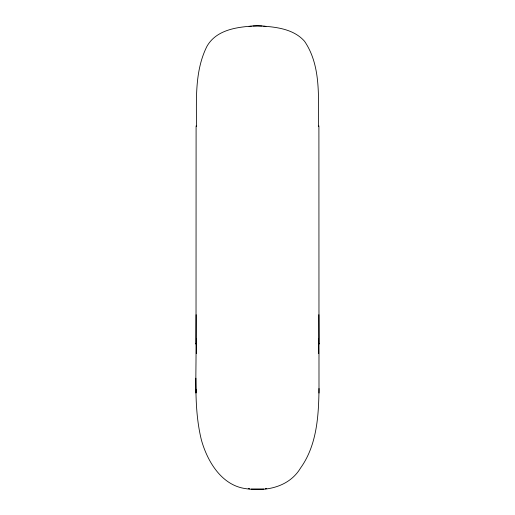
<?xml version="1.0" encoding="UTF-8"?>
<svg xmlns="http://www.w3.org/2000/svg" width="515" height="515" viewBox="0 0 515 515"><rect width="100%" height="100%" fill="white"/><g stroke="black" fill="none" stroke-linecap="round" stroke-linejoin="round"><path stroke-width="0.77" d="M196.003 343.511C196.44 375.667 193.614 408.453 201.404 440.003C207.365 461.369 221.521 485.265 245.455 488.6C265.94 491.909 289.243 487.055 300.586 467.974C316.983 445.082 318.676 415.702 319.004 388.497M196.131 314.697L196.022 344.097L196.099 125.918M318.901 125.918L318.978 344.097L318.856 314.697M196.472 338.49L196.305 353.631M318.997 393.042L318.978 343.511M318.521 126.51C318.154 98.043 321.399 65.978 304.545 41.277C292.958 28.132 273.871 26.754 257.5 25.75C239.391 26.735 216.95 28.75 206.959 46.311C194.58 70.961 196.466 99.698 196.479 126.51M249.06 26.471L251.372 26.175M263.629 488.96L251.372 488.96M265.161 488.78L266.699 488.6M252.91 25.969L262.09 25.969M248.288 488.6L249.827 488.78M263.629 26.175L265.927 26.471M318.688 353.631L318.528 338.49M195.874 378.19L195.99 393.042L195.983 389.256"/></g></svg>
